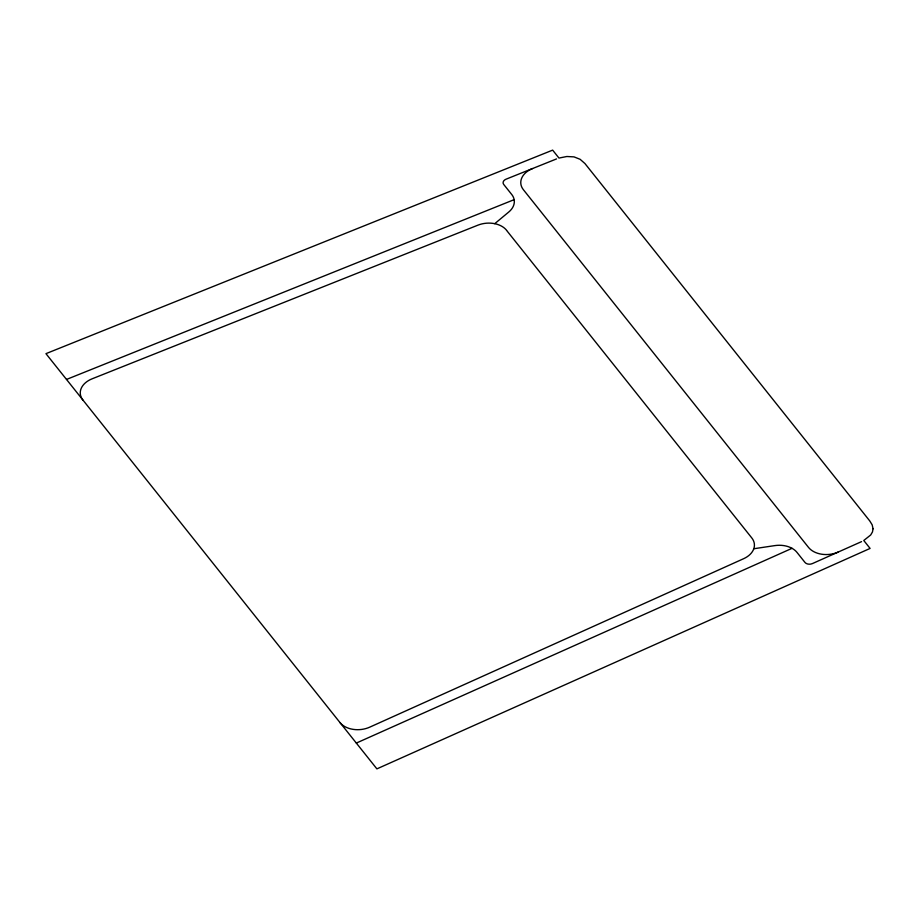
<?xml version="1.0" encoding="UTF-8"?>
<svg xmlns="http://www.w3.org/2000/svg" width="919" height="919" viewBox="0 0 919 919"><rect width="100%" height="100%" fill="white"/><g stroke="black" fill="none" stroke-linecap="round" stroke-linejoin="round"><path stroke-width="1.38" d="M753.81 548.746L774.706 545.622A21.596 15.141 -4.8 0 1 792.04 548.321L792.465 548.563A21.596 15.141 -4.8 0 1 797.003 552.422L804.975 562.428A5.399 3.779 -4.8 0 0 812.396 563.588L861.54 541.636M494.732 223.685L508.793 211.99A21.596 15.141 -4.8 0 0 514.146 199.653L514.066 199.274A21.596 15.141 -4.8 0 0 511.722 194.483L503.738 184.478A5.399 3.779 -4.8 0 1 506.036 179.194L556.535 158.918M356.331 743.069L792.04 548.321M66.513 379.444L514.146 199.653M506.737 230.577L751.822 537.983A21.596 15.141 -4.8 0 1 743.689 558.672L369.737 727.159A21.596 15.141 -4.8 0 1 339.961 722.541M82.871 399.983A21.596 15.141 -4.8 0 1 92.095 378.823L477.88 225.178A21.596 15.141 -4.8 0 1 506.564 230.267M532.526 168.556A21.596 15.141 -4.8 0 0 523.37 189.682L808.513 547.402A21.596 15.141 -4.8 0 0 838.208 552.055M873.05 528.758L872.476 531.94L870.684 534.984L863.78 540.498L870.098 548.425L376.893 768.87L45.95 353.654L552.652 150.13L558.97 158.068L566.862 156.506L574.019 156.885L580.107 159.297L584.932 163.536L869.742 520.901L872.165 524.818L873.05 528.758"/></g></svg>
